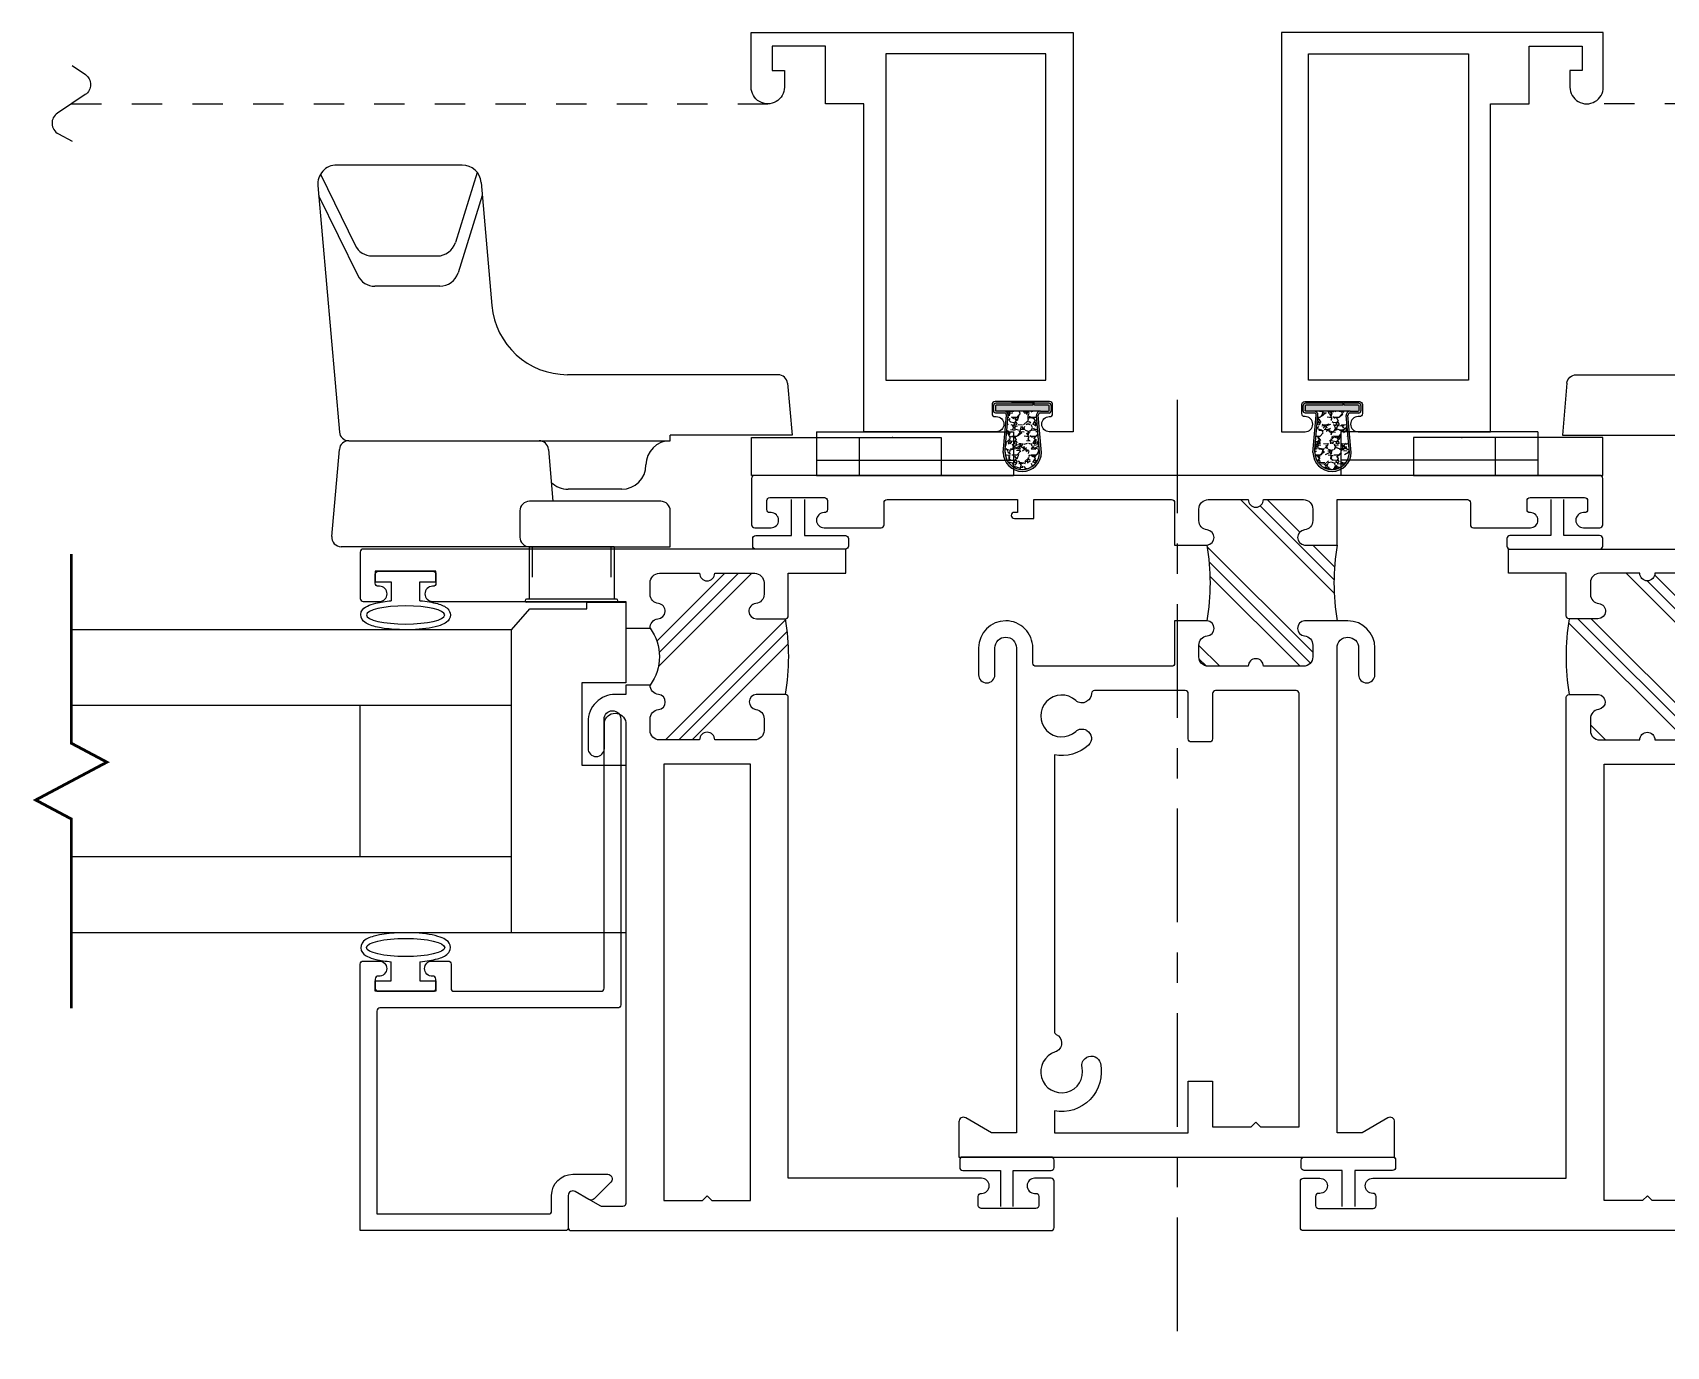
# Model space of a CAD drawing. Extents: x -7.4 to 79.9, y -10.6 to 40.1.
# Drawn here: x 16.34 to 21.73, y 11.44 to 15.78 of the extents above; entities that cross this region are included whole.
import ezdxf

# ---------------------------------------------------------------- set-up
doc = ezdxf.new("R2010")
doc.units = 0
doc.header["$LTSCALE"] = 0.25
doc.header["$MEASUREMENT"] = 0
for name, pattern in [('CENTER2', [1.125, 0.75, -0.125, 0.125, -0.125]), ('HIDDEN', [0.375, 0.25, -0.125]), ('HIDDEN2', [0.1875, 0.125, -0.0625])]:
    doc.linetypes.add(name, pattern=pattern)
doc.layers.get('0').update_dxf_attribs({"linetype": 'CONTINUOUS'})
for name, color, linetype in [('CENTERLINE', 40, 'CENTER2'), ('FRAME', 1, 'CONTINUOUS'), ('GLASS', 7, 'CONTINUOUS'), ('LOCK', 7, 'CONTINUOUS'), ('MAGNET', 3, 'CONTINUOUS'), ('MISC', 7, 'CONTINUOUS'), ('SCREEN', 92, 'CONTINUOUS'), ('TEXT', 7, 'CONTINUOUS'), ('VENT', 5, 'CONTINUOUS'), ('YK_GLASS_STOP', 5, 'CONTINUOUS')]:
    doc.layers.add(name, color=color, linetype=linetype)

# ---------------------------------------------------------------- blocks, each defined once
blk = doc.blocks.new('05P11-Z-BAR')
h = blk.add_hatch()
h.set_pattern_fill('PLAST', angle=45, style=0)
h.set_pattern_definition([(45, (-0.3846097068984409, -1.398661897411557e-07), (-0.1767766952966369, 0.1767766952966369), []), (45, (-0.4067067938105207, 0.02209694704589005), (-0.1767766952966369, 0.1767766952966369), []), (45, (-0.4288038807226, 0.04419403395796961), (-0.1767766952966369, 0.1767766952966369), [])])
h.paths.add_polyline_path([(0.006500012155301604, 1.119999860133819, -0.4142135623730743), (-0.01849998784469875, 1.144999860133807, -0.4142135623730742), (0.006500012155301604, 1.169999860133802), (0.006500012155301604, 1.301999860133803, 0.4142135623730952), (-0.02449998784470075, 1.332999860133806), (-0.06282234421639288, 1.332999860133806, 0.3831100821436012), (-0.09364389693920794, 1.305321288705233, -0.9477161429388272), (-0.1434999878446988, 1.307999860133805), (-0.1434999878446988, 1.402999860133806, 0.08732874840429862), (-0.3934999878446988, 1.402999860133806), (-0.3934999878446988, 1.307999860133804, -1), (-0.4434999878446995, 1.307999860133808, 0.3529846201391642), (-0.4733297908957237, 1.332999860133806), (-0.5124999878446985, 1.332999860133806, 0.4142135623730613), (-0.5434999878446973, 1.301999860133804), (-0.5434999878446973, 1.169999860133792, -0.4142135623730532), (-0.5184999878446952, 1.144999860133804, -0.4142135623730535), (-0.5434999878446973, 1.119999860133805), (-0.5434999878446956, 0.9879998601338011, 0.4142135623730853), (-0.5124999878446954, 0.9569998601338012), (-0.4741776314730153, 0.9569998601338008, 0.3831100821436243), (-0.4433560787501896, 0.9846784315623762, -0.8980265101338073), (-0.3936438969391802, 0.9846784315623749, 0.3831100821435955), (-0.3628223442163705, 0.9569998601338012, -0.3255772967541123), (-0.174499987844698, 0.9569998601338008, 0.3636339569096083), (-0.1434999878446988, 0.9819998601337991, -0.9477161429388691), (-0.09364389693920705, 0.9846784315623749, 0.3831100821436257), (-0.06282234421640132, 0.9569998601338012), (-0.02449998784469898, 0.9569998601338012, 0.4142135623730952), (0.006500012155301604, 0.9879998601338018)])
blk.add_line((-0.08650000000003644, 0.8769999999999882), (-0.08650000000003644, 0.8769999999999882))
for points in [[(-2.163499999999992, 2.279999999999987, -0.4142135623730951), (-2.153500000000002, 2.289999999999992), (-2.00050000000001, 2.289999999999992, -0.414213562373095), (-1.990500000000005, 2.279999999999987), (-1.990500000000019, 2.225999999999985, -0.9999999999999999), (-2.040500000000002, 2.225999999999985), (-2.040500000000002, 2.22999999999999, 0.414213562373095), (-2.050500000000007, 2.239999999999995), (-2.080500000000008, 2.239999999999995, 0.414213562373095), (-2.090500000000013, 2.22999999999999), (-2.090500000000013, 2.049999999999983, 0.4142135623730949), (-2.080500000000008, 2.039999999999992), (-2.050500000000007, 2.039999999999992, 0.414213562373095), (-2.040500000000002, 2.049999999999983), (-2.040500000000002, 2.050999999999988, -0.9999999999999999), (-1.990500000000005, 2.050999999999988), (-1.990500000000019, 1.412999999999968), (-0.4034999999999953, 1.412999999999968, -0.414213562373095), (-0.393499999999996, 1.402999999999985), (-0.3935000000012612, 1.306458842872245, -0.8888336095938596), (-0.4431522135836654, 1.305951034930174, 0.3772582045381307), (-0.4738993975682249, 1.33299999999997), (-0.5124999999999962, 1.33299999999997, 0.414213562373095), (-0.5434999999999879, 1.301999999999978), (-0.5435000000000021, 1.169999999999973, -0.9999999999999999), (-0.5435000000000021, 1.119999999999549), (-0.5434999999999879, 0.9879999999999707, 0.414213562373095), (-0.5124999999999962, 0.9569999999999648), (-0.4741776164002478, 0.9569999999999648, 0.3831087811484064), (-0.4433560787501905, 0.9846784315623718, -0.8980265101338769), (-0.3936438969391807, 0.9846784315623744, 0.3831100821435925), (-0.3628223442163709, 0.9569998601338008), (-0.3628223442163634, 0.8769999999999745), (-0.3934999999998494, 0.8769999999999851), (-0.393499999999726, 0.8420000000002545, -0.414213562374017), (-0.4834999999997152, 0.7519999999999811), (-0.571499999999979, 0.7519999999999811, -0.9999999999999999), (-0.571499999999979, 0.8059999999999832), (-0.4859999999997129, 0.8059999999999832, 0.8591549295774696), (-0.4859999999996987, 0.8769999999999776), (-2.073500000000017, 0.8769999999999811, 0.4142135623730951), (-2.083500000000008, 0.866999999999976), (-2.083500000000008, 0.7970333209967748, 0.1316524975873933), (-2.082160254037852, 0.7920333209967794), (-2.03450961894324, 0.7094999999999914, -0.5773534625289464), (-2.047500143700653, 0.6870000000006797), (-2.153500000000002, 0.6869999999999834, -0.414213562373095), (-2.163500000000007, 0.6969999999999885), (-2.163500000000007, 2.280000021861284)], [(-0.02450000000001085, 0.956999999999979, 0.414213562373095), (0.006499999999995065, 0.9879999999999707), (0.006499999999995065, 1.12000000000151, -0.9999999999999997), (0.006499999999995065, 1.169999999999973), (0.006499999999995065, 1.301999999999978, 0.414213562373095), (-0.02450000000001085, 1.332999999999984), (-0.06282235637103684, 1.332999999999984, 0.38311008214375), (-0.09364390909385012, 1.305321428571403, -0.9477161429392208), (-0.1434999999999964, 1.307999999999992), (-0.143499999999996, 1.402999999999984, -0.414213562373095), (-0.1334999999999966, 1.412999999999983), (0.006499999999995509, 1.412999999999997), (0.006499999999995509, 1.602999999999994), (0.0864999999999938, 1.602999999999994), (0.08650000000000801, 0.01000000000000512, -0.414213562373095), (0.0765000000000029, 0), (-0.0765000000000029, 0, -0.414213562373095), (-0.0864999999999938, 0.01000000000000512), (-0.0864999999999938, 0.06399999999999295, -0.9999999999999999), (-0.03650000000001086, 0.06399999999999295), (-0.03650000000001086, 0.06000000000000227, 0.414213562373095), (-0.02650000000000574, 0.04999999999999716), (0.003499999999995396, 0.04999999999999716, 0.414213562373095), (0.01350000000000051, 0.06000000000000227), (0.01350000000000051, 0.2399999999999949, 0.414213562373095), (0.003499999999995396, 0.25), (-0.02650000000000574, 0.25, 0.414213562373095), (-0.03650000000001086, 0.2399999999999949), (-0.03650000000001086, 0.2390000000000043, -0.9999999999999999), (-0.0864999999999938, 0.2390000000000043), (-0.08650000000003644, 0.8769999999999882), (-0.1744999878447051, 0.8769999999999742), (-0.1744999878446976, 0.9569998601338012, 0.3636339569096084), (-0.1434999878446988, 0.9819998601338, -0.9477161429388556), (-0.09364389693920705, 0.9846784315623751, 0.3831100821435591), (-0.06282234421640887, 0.9569998601338017), (-0.02449998784469898, 0.9569998601338014)]]:
    blk.add_lwpolyline(points, format="xyb")
blk.add_lwpolyline([(-2.063499999999998, 1.160499999999971), (-2.063499999999998, 1.287999999999982), (-0.6234999999999999, 1.287999999999968), (-0.6234999999999999, 1.001999999999967), (-2.063499999999998, 1.001999999999981), (-2.063499999999998, 1.129499999999965), (-2.048499999999998, 1.144999999999968)], close=True)
at = {"color": 7}
for centre, radius, start, end in [((-0.2685000000000084, 0.6380355958717443), 0.7751100177289135, 80.71952999972298, 99.28047000039282), ((-0.2686611660305345, 0.8277217441759068), 0.1599348578108211, 53.93185351632605, 126.0681464836738)]:
    blk.add_arc(centre, radius, start, end, dxfattribs=at)
blk = doc.blocks.new('05P02-T-BAR')
h = blk.add_hatch()
h.set_pattern_fill('PLAST', angle=45, style=0)
h.set_pattern_definition([(45, (0, 0), (-0.1767766952966369, 0.1767766952966369), []), (45, (-0.02209708691207961, 0.02209708691207961), (-0.1767766952966369, 0.1767766952966369), []), (45, (-0.04419417382415922, 0.04419417382415922), (-0.1767766952966369, 0.1767766952966369), [])])
h.paths.add_polyline_path([(0.006499999999959982, 1.119999999999976, -1), (0.006499999999959982, 1.169999999999987), (0.006499999999959982, 1.301999999999992, 0.4142135623730992), (-0.02449999999998909, 1.332999999999998), (-0.06282235637172562, 1.332999999999998, 0.3831100821433767), (-0.09364390909450807, 1.305321428571422, -0.8988675935343587), (-0.1433610343149528, 1.305367705793074, -0.08125796837272499), (-0.3936439090945214, 1.305321428571404, -0.8980265101337022), (-0.4433560909054668, 1.305321428571395, 0.3831100821436431), (-0.4741776436283089, 1.33299999999997), (-0.5124999999999886, 1.33299999999997, 0.4142135623730867), (-0.5434999999999945, 1.301999999999992), (-0.5434999999999945, 1.169999999999987, -1), (-0.5434999999999945, 1.119999999999976), (-0.5434999999999945, 0.9879999999999995, 0.4142135623730909), (-0.5124999999999886, 0.9569999999999936), (-0.4741776436283089, 0.9569999999999936, 0.3831100821435129), (-0.443356090905525, 0.9846785714285562, -0.8980265101339294), (-0.3936439090945214, 0.9846785714285602), (-0.3935356988920132, 0.8770176743706114, -0.08112931188780129), (-0.1436439090944668, 0.8769999999999811), (-0.1433560909055132, 0.8769999999999812), (-0.1433560909055132, 0.9846785714285602, -0.8980265101336861), (-0.09364390909456775, 0.9846785714285683, 0.3831100821436306), (-0.06282235637172562, 0.9569999999999936), (-0.02449999999998909, 0.9569999999999936, 0.4142135623730992), (0.006499999999959982, 0.9879999999999995)])
blk.add_line((-0.3936439090945214, 1.305321428571403), (-0.3936439090945214, 1.412999999999982))
for points in [[(-0.1433560909055132, 1.305321428571432, 0.8980265101338973), (-0.09364390909451004, 1.305321428571403, -0.3831100821435462), (-0.06282235637172562, 1.332999999999998), (-0.02449999999998909, 1.332999999999998, -0.4142135623730992), (0.006499999999959982, 1.301999999999992), (0.006499999999959982, 1.169999999999987, 1), (0.006499999999959982, 1.119999999999976), (0.006499999999959982, 0.9879999999999995, -0.4142135623730992), (-0.02449999999998909, 0.9569999999999936), (-0.06282235637172562, 0.9569999999999936, -0.3831100821435552), (-0.09364390909456688, 0.9846785714285602, 0.8980265101338323), (-0.1433560909055132, 0.9846785714285602), (-0.1433560909055132, 0.8769999999999811), (0.006499999999959982, 0.8769999999999811), (0.006499999999959982, 0.4469999999999743, -0.414213562373108), (-0.003500000000030923, 0.4369999999999834), (-0.07650000000001, 0.4369999999999834, 0.4142135623731015), (-0.08650000000000091, 0.4269999999999925), (-0.08650000000000091, 0.2389999999999759, 0.4142135623730924), (-0.06150000000002365, 0.2139999999999986), (-0.06150000000002365, 0.2139999999999986, 0.4142135623731002), (-0.03649999999998954, 0.2389999999999759), (-0.03649999999998954, 0.2399999999999807, -0.4142135623730951), (-0.02649999999999864, 0.2499999999999716), (0.003499999999974079, 0.25, -0.4142135623730951), (0.01349999999996498, 0.2399999999999807), (0.01349999999996498, 0.05999999999997385, -0.4142135623730885), (0.003499999999974079, 0.04999999999998295), (-0.02649999999999864, 0.04999999999998295, -0.4142135623730951), (-0.03649999999998954, 0.05999999999997385), (-0.03649999999998954, 0.06399999999999295, 0.4142135623730951), (-0.06150000000002365, 0.08899999999999864, 0.4142135623730898), (-0.08650000000000091, 0.06399999999999295), (-0.08650000000000091, 0.009999999999990905, 0.4142135623730951), (-0.07650000000001, 0), (0.07650000000001, 0, 0.4142135623730951), (0.08650000000000091, 0.009999999999990905), (0.08650000000000091, 2.798999999999978, 0.4142135623730951), (0.07650000000001, 2.808999999999997), (-0.07650000000001, 2.808999999999997, 0.4142135623730951), (-0.08650000000000091, 2.798999999999978), (-0.08650000000000091, 2.744999999999976, 0.4142135623731418), (-0.06150000000002365, 2.719999999999999), (-0.06150000000002365, 2.719999999999999, 0.4142135623730898), (-0.03649999999998954, 2.744999999999976), (-0.03649999999998954, 2.748999999999995, -0.4142135623731015), (-0.02649999999999864, 2.758999999999986), (0.003499999999974079, 2.758999999999986, -0.4142135623730951), (0.01349999999996498, 2.748999999999995), (0.01349999999996498, 2.568999999999988, -0.4142135623730885), (0.003499999999974079, 2.558999999999997), (-0.02649999999999864, 2.558999999999997, -0.4142135623731015), (-0.03649999999998954, 2.568999999999988), (-0.03649999999998954, 2.569999999999993, 0.4142135623730665), (-0.06150000000002365, 2.594999999999999), (-0.06150000000002365, 2.594999999999999, 0.414213562373056), (-0.08650000000000091, 2.569999999999993), (-0.08650000000000091, 2.381999999999977, 0.4142135623730625), (-0.07650000000001, 2.371999999999986), (-0.003500000000030923, 2.371999999999986, -0.4142135623731145), (0.006499999999959982, 2.361999999999995), (0.006499999999959982, 1.931999999999988), (-0.03550000000001319, 1.931999999999988), (-0.03550000000001319, 1.941999999999979, 1), (-0.055499999999995, 1.941999999999979), (-0.055499999999995, 1.877999999999986), (0.006499999999959982, 1.877999999999986), (0.006499999999959982, 1.423000000000002, -0.414213562373056), (-0.003500000000030923, 1.412999999999982), (-0.1433560909055132, 1.412999999999982)], [(-2.063500000000033, 1.287999999999982), (-2.063500000000033, 1.159999999999997), (-2.04849999999999, 1.144999999999982), (-2.063500000000033, 1.129999999999995), (-2.063500000000033, 1.001999999999981), (-0.6335000000000264, 1.001999999999981, 0.4142135623730951), (-0.6235000000000355, 1.012), (-0.6235000000000355, 1.277999999999992, 0.4142135623730951), (-0.6335000000000264, 1.287999999999982), (-0.7835000000000036, 1.287999999999982, -0.4142135623730951), (-0.7934999999999945, 1.297999999999973), (-0.7934999999999945, 1.357999999999976, -0.4142135623730951), (-0.7835000000000036, 1.367999999999995), (-0.6335000000000264, 1.367999999999995, 0.4142135623730951), (-0.6235000000000355, 1.377999999999986), (-0.6235000000000355, 1.677479552622373, 0.412738083371186), (-0.633449597943013, 1.687479425603243, -0.2665991227769084), (-0.6592791538855067, 1.702479044545697), (-0.6603274444194653, 1.704294737011622, -0.3266586561097042), (-0.6565143543344334, 1.739508453068709, 2.265177687242049), (-0.7584856456655871, 1.739508453068709, -0.3266586561097053), (-0.7546725555805551, 1.704294737011622), (-0.7557208461145137, 1.702479044545697, -0.5055706548712312), (-0.8037416898799847, 1.697126285499849, -0.2367460296593833), (-0.8362827628217246, 1.809999999999974), (-1.749397702211411, 1.809999999999974, 0.2982166266984762), (-1.75856285360129, 1.804000000000002, -0.2982166266984786), (-1.786058307770986, 1.785999999999973), (-1.78815488883896, 1.785999999999973, -0.3266586561096991), (-1.816744316463485, 1.806909090909073, 2.265177687242047), (-1.86772996212909, 1.718599362159608, -0.326658656109691), (-1.835327444419477, 1.704294737011622), (-1.834279153885518, 1.702479044545697, -0.5055706548712103), (-1.853653950454202, 1.658215394410746, -0.5388795343636857), (-2.011282762821736, 1.809999999999974), (-2.083500000000015, 1.809999999999974), (-2.083500000000015, 1.367999999999995), (-1.913499999999999, 1.367999999999995), (-1.913499999999999, 1.287999999999982)]]:
    blk.add_lwpolyline(points, format="xyb", close=True)
blk.add_lwpolyline([(-0.3936439090945214, 1.412999999999982), (-0.5335000000000036, 1.412999999999982, -0.4142135623731015), (-0.5434999999999945, 1.422999999999973), (-0.5434999999999945, 1.870999999999981, -0.4142135623730951), (-0.5335000000000036, 1.880999999999972), (-0.4830000000000041, 1.880999999999972, 0.4142135623731045), (-0.3935000000000173, 1.970499999999987, 0.4142135623730906), (-0.4830000000000041, 2.059999999999974), (-0.5715000000000146, 2.059999999999974, 0.4142135623731046), (-0.5985000000000014, 2.032999999999987), (-0.5985000000000014, 2.032999999999987, 0.4142135623730712), (-0.5715000000000146, 2.006), (-0.4830000000000041, 2.005999999999972, -0.4142135623730804), (-0.4474999999999909, 1.970499999999987), (-0.4474999999999909, 1.970499999999987, -0.4142135623731134), (-0.4830000000000041, 1.934999999999974), (-2.083500000000015, 1.934999999999974), (-2.083500000000015, 2.01764617092752), (-2.034509618943275, 2.102499999999992, 0.5773502691896131), (-2.047500000000014, 2.124999999999972), (-2.163499999999999, 2.124999999999972), (-2.163499999999999, 1.405999999999977), (-2.163499999999999, 0.6869999999999834), (-2.047500000000014, 0.6869999999999834, 0.577350269189628), (-2.034509618943218, 0.7094999999999914), (-2.083500000000015, 0.7943538290724632), (-2.083500000000015, 0.8769999999999811), (-0.4830000000000041, 0.8769999999999811, -0.4142135623731023), (-0.4474999999999909, 0.8414999999999964, -0.4142135623730914), (-0.4830000000000041, 0.8059999999999832), (-0.5715000000000146, 0.8059999999999832, 0.4142135623730902), (-0.5985000000000014, 0.7789999999999964), (-0.5985000000000014, 0.7789999999999964, 0.4142135623730877), (-0.5715000000000146, 0.7519999999999811), (-0.4830000000000041, 0.7519999999999811, 0.4142135623730919), (-0.3935000000000173, 0.8414999999999964), (-0.3936439090945214, 0.9846785714285602, 0.8980265101338556), (-0.4433560909055245, 0.9846785714285602, -0.3831100821435501), (-0.4741776436283089, 0.9569999999999936), (-0.5124999999999886, 0.9569999999999936, -0.4142135623730909), (-0.5434999999999945, 0.9879999999999995), (-0.5434999999999945, 1.119999999999976, 1.000000000000013), (-0.5434999999999945, 1.169999999999987), (-0.5434999999999945, 1.301999999999992, -0.4142135623730866), (-0.5124999999999886, 1.33299999999997), (-0.4741776436283089, 1.33299999999997, -0.3831100821435665), (-0.4433560909054677, 1.305321428571403, 0.89802651013385), (-0.3936439090945214, 1.305321428571403)], format="xyb")
at = {"color": 7}
for centre, start, end in [((-0.268643909094493, 2.070285832699929), 260.7195299997232, 279.2804700002727), ((-0.268643909094493, 0.1120355958714558), 80.71952999972734, 99.28047000027681)]:
    blk.add_arc(centre, 0.7751100177289135, start, end, dxfattribs=at)
blk = doc.blocks.new('05P09-1in_GLASS_STOP')
for p, q in [((-1.338499999999972, 0.2499999999999649), (-1.373499999999954, 0.2499999999999649)), ((-1.373499999999954, 0.2499999999999649), (-1.373499999999954, 0.04999999999996563)), ((-1.338499999999972, 0.1974999999999594), (-1.338499999999972, 0.2499999999999649)), ((-0.02150000000005881, 0.1974999999999594), (-0.02150000000005881, 0.2499999999999649)), ((-0.02150000000005881, 0.2499999999999649), (0.01349999999992357, 0.2499999999999649)), ((0.01349999999992357, 0.2499999999999649), (0.01349999999992357, 0.04999999999996563)), ((-1.275853779249904, 0.1974999999999593), (-1.338499999999972, 0.1974999999999594)), ((-0.08414622075012657, 0.1974999999999593), (-0.02150000000005881, 0.1974999999999594)), ((-1.338499999999972, 0.04999999999996563), (-1.338499999999972, 0.1024999999999676)), ((-1.338499999999972, 0.1024999999999676), (-1.275826462603502, 0.1024999999999676)), ((-0.02150000000005881, 0.1024999999999676), (-0.08417353739652866, 0.1024999999999676)), ((-0.02150000000005881, 0.04999999999996563), (-0.02150000000005881, 0.1024999999999676)), ((-1.373499999999954, 0.04999999999996563), (-1.338499999999972, 0.04999999999996563)), ((0.01349999999992357, 0.04999999999996563), (-0.02150000000005881, 0.04999999999996563))]:
    blk.add_line(p, q)
blk.add_lwpolyline([(-2.034509618943189, 0.709499999999962, -0.5773502691896282), (-2.047499999999956, 0.6869999999999622), (-2.153499999999957, 0.6869999999999586, 0.414213562373095), (-2.163499999999956, 0.6769999999999589), (-2.163499999999952, -4.074843838788075e-14), (-1.283499999999953, -3.430263807677984e-14, 0.414213562373095), (-1.273499999999953, 0.009999999999965483), (-1.273499999999953, 0.06249999999996569, 0.414213562373095), (-1.298499999999954, 0.08749999999996562, 0.4353107658766602), (-1.323436142935254, 0.06071428571425298, -0.4353107658766482), (-1.333410600109447, 0.04999999999996331), (-1.363499999999954, 0.04999999999996465, -0.414213562373095), (-1.373499999999954, 0.05999999999996444), (-1.373499999999955, 0.2399999999999662, -0.414213562373069), (-1.363499999999955, 0.2499999999999662), (-1.333410600109449, 0.2499999999999673, -0.4353107658766483), (-1.323436142935256, 0.2392857142856776, 0.4353107658766491), (-1.298499999999954, 0.2124999999999652, 0.4142135623730846), (-1.273499999999955, 0.2374999999999657), (-1.273499999999956, 0.289999999999966, 0.414213562373095), (-1.283499999999956, 0.2999999999999657), (-1.363499999999955, 0.2999999999999642, -0.414213562373095), (-1.373499999999955, 0.3099999999999637), (-1.373499999999959, 0.794999999999965, -0.414213562373095), (-1.363499999999959, 0.804999999999965), (-0.4744999999999564, 0.8049999999999712, 0.414213562373095), (-0.4474999999999567, 0.8319999999999715), (-0.4474999999999567, 0.832999999999971, 0.4142135623730854), (-0.4744999999999568, 0.85999999999997), (-1.418499999999959, 0.8599999999999642, 0.414213562373095), (-1.428499999999958, 0.8499999999999642), (-1.428499999999953, 0.06499999999996213, -0.414213562373095), (-1.438499999999952, 0.05499999999996234), (-2.108499999999953, 0.05499999999995939), (-2.108499999999957, 0.6219999999999614, -0.414213562373095), (-2.098499999999957, 0.6319999999999611), (-2.047499999999955, 0.6319999999999616, 0.4142135623730913), (-1.977499999999956, 0.7019999999999622), (-1.977499999999958, 0.8169999999999606, 0.6681786379192891), (-2.003106601717757, 0.827606601717759), (-2.058106601631872, 0.7726066018036458, 0.3394542582338879), (-2.060490380987773, 0.7545000001151775)], format="xyb", close=True)
at = {"extrusion": (0, 0, -1)}
blk.add_ellipse((-1.2289291316869, 0.1499999999999634), major_axis=(0, 0.1291417834930815), ratio=0.2323028162423295, dxfattribs=at)
blk.add_ellipse((-0.1310708683131314, 0.1499999999999634), major_axis=(0, 0.1291417834930815), ratio=0.2323028162423295)
for points in [[(-1.275853779249904, 0.1974999999999593), (-1.273938190545398, 0.2192619323686303), (-1.270684808042259, 0.2391379696675815), (-1.262201438920193, 0.269069332635437), (-1.258215810358613, 0.2801243945857691), (-1.244533896504789, 0.293754654219429), (-1.237386552117176, 0.2980894733957157), (-1.2289291316869, 0.2980894733957157), (-1.218154655521283, 0.2980894733957157), (-1.210180854261304, 0.2915249131501246), (-1.200644199709614, 0.2792864122119093), (-1.19749161864533, 0.272415250409158), (-1.187316895189901, 0.243753269355699), (-1.182787928806263, 0.214756435282374), (-1.178223271315853, 0.1361969476708844), (-1.181539402396775, 0.08512002492507269), (-1.194225220223968, 0.03441686393291407), (-1.198335317857193, 0.0217742830980299), (-1.214405035745801, 0.004813679647900332), (-1.228191195667913, -0.0004377570690987098), (-1.249447038975437, 0.008139219907663503), (-1.254175250128936, 0.01589043658372705), (-1.262309161456975, 0.03183721654204369), (-1.265385380551637, 0.04115887258281616), (-1.271564316548104, 0.06650385090212958), (-1.274182688772433, 0.0838462754853849), (-1.275826462603502, 0.1024999999999675)], [(-0.08414622075012645, 0.1974999999999593), (-0.08606180945463304, 0.2192619323686303), (-0.08931519195777216, 0.2391379696675815), (-0.0977985610798382, 0.269069332635437), (-0.1017841896414173, 0.2801243945857691), (-0.115466103495242, 0.293754654219429), (-0.1226134478828547, 0.2980894733957157), (-0.1310708683131314, 0.2980894733957157), (-0.1418453444787475, 0.2980894733957157), (-0.149819145738727, 0.2915249131501246), (-0.159355800290417, 0.2792864122119093), (-0.1625083813547009, 0.272415250409158), (-0.1726831048101294, 0.243753269355699), (-0.1772120711937677, 0.214756435282374), (-0.1817767286841776, 0.1361969476708844), (-0.1784605976032558, 0.08512002492507269), (-0.1657747797760634, 0.03441686393291407), (-0.1616646821428381, 0.0217742830980299), (-0.1455949642542301, 0.004813679647900332), (-0.1318088043321184, -0.0004377570690987098), (-0.1105529610245942, 0.008139219907663503), (-0.1058247498710952, 0.01589043658372705), (-0.09769083854305549, 0.03183721654204369), (-0.09461461944839367, 0.04115887258281616), (-0.08843568345192698, 0.06650385090212958), (-0.08581731122759839, 0.0838462754853849), (-0.08417353739652866, 0.1024999999999675)]]:
    blk.add_open_spline(points, degree=3, knots=[5.075676406543776, 5.075676406543776, 5.075676406543776, 5.075676406543776, 5.596594853853209, 5.596594853853209, 6.055763188068042, 6.055763188068042, 6.283185307179586, 6.283185307179586, 6.283185307179586, 6.57291362589119, 6.57291362589119, 6.862641944602795, 6.862641944602795, 7.608886423721328, 7.608886423721328, 8.676450748970272, 8.676450748970272, 9.184339566121352, 9.184339566121352, 9.518241711648844, 9.518241711648844, 9.852143857176337, 9.852143857176337, 10.18604600270383, 10.18604600270383, 10.63143584422233, 10.63143584422233, 10.63143584422233, 10.63143584422233])
blk = doc.blocks.new('Screen Break Line')
at = {"layer": 'SCREEN'}
blk.add_lwpolyline([(0.1267672425076292, -0.002743002690042573), (0.0966503198508839, -0.04638059856228338, -0.5305913477462466), (0.03040808314428389, -0.04578868895731247), (-0.03040808314428389, 0.04578868895731247, 0.5672288515942128), (-0.09899510331010575, 0.0425370605804325), (-0.1232327574923708, -0.002743002690042573)], format="xyb", dxfattribs=at)
blk = doc.blocks.new('PO_STRIKE_PLATE')
at = {"layer": 'MISC'}
for p, q in [((0, 0), (3.552713678800501e-15, 0.6249999999999991)), ((3.552713678800501e-15, 0.6249999999999991), (0.1250000000000036, 0.6249999999999991)), ((0.1250000000000036, 0.6249999999999991), (0.1250000000000036, 0)), ((0.1250000000000036, 0.2699999999999996), (0, 0.2699999999999996)), ((0.1250000000000036, 0), (0, 0))]:
    blk.add_line(p, q, dxfattribs=at)
for p in [(0, 0.1599999999999993), (0.1250000000000036, 0.1599999999999993)]:
    blk.add_point(p, dxfattribs=at)
blk = doc.blocks.new('CAM_HANDLE')
for p, q in [((0.2980131915195727, 0.2907622597221025), (0.09463159575978608, 0.2729686757233143)), ((0.2899999999999991, 0.2900611963054782), (0.2237782185349992, 0.2577788285627998)), ((0.3074550419727942, 0.2885703313885841), (0.2487782185350014, 0.2599660451509482)), ((0, 0.1161875000000006), (0, 0.2714741523353972)), ((0.008493404240219604, 0.2792569234142386), (0.08036840424021818, 0.2729686757233143)), ((0.3150000000000013, 0.1715660874876486), (0.3150000000000048, 0.2751967175644188)), ((0.08750000000000213, 0.2651859046444729), (0.08750000000000213, 0)), ((0.2150000000000034, 0.1899867802653876), (0.2149999999999999, 0.2437338220277168)), ((0.240000000000002, 0.2459210386158652), (0.240000000000002, 0.1921739968535352)), ((0.308876598046254, 0.159162045421958), (0.2509642992054175, 0.1772602953309965)), ((0.2899999999999991, 0.1550611963054784), (0.2259642992054154, 0.1750730787428489)), ((0.3007368084804334, 0.1560005453299649), (0.1990527660782746, 0.1471043443582891)), ((0.02968750000000142, 0.1240000000000006), (0.0078125, 0.1240000000000006)), ((0, 0.1161875000000006), (0, 0)), ((0.03750000000000142, 0.0078125), (0.03750000000000142, 0.1161875000000006)), ((0.08036840424021818, 0.1004708081596526), (0.03750000000000142, 0.09672030876518711)), ((0.04750000000000298, 0.03999999999999915), (0.04750000000000298, 0.08420058844072464)), ((0.142000000000003, -0.08897828859934265), (0.142000000000003, 0.08484217572755526)), ((0, 0), (0.02968750000000142, 0)), ((0.08750000000000213, 0), (0.09199999999999875, 0)), ((0.09199999999999875, -0.1005115590726504), (0.09199999999999875, 0)), ((0.1348684042402155, -0.09676105967818494), (0.09199999999999875, -0.1005115590726504))]:
    blk.add_line(p, q)
for centre, radius, start, end in [((0.2993750000000048, 0.2751967175644188), 0.015625, 0, 94.99999999999858), ((0.0078125, 0.2714741523353972), 0.007812499999999637, 85, 179.9999999999993), ((0.07968750000000213, 0.2651859046444729), 0.0078125, 0, 85.00000000000061), ((0.09531250000000213, 0.2651859046444729), 0.007812499999999637, 95, 180.0000000000007), ((0.2306249999999999, 0.2437338220277168), 0.01562500000000003, 115.9887087733067, 180.0000000000012), ((0.255625000000002, 0.2459210386158652), 0.01562500000000003, 115.9887087733067, 180.0000000000012), ((0.2306250000000034, 0.1899867802653876), 0.015625, 180, 252.6453836210816), ((0.255625000000002, 0.1921739968535352), 0.015625, 180, 252.6453836210831), ((0.2993750000000013, 0.1715660874876486), 0.01562500000000016, 274.9999999999998, 2.035554996136651e-13), ((0.204500000000003, 0.08484217572755526), 0.06249999999999959, 94.99999999999815, 179.9999999999996), ((0.0078125, 0.1161875000000006), 0.0078125, 90, 180), ((0.02968750000000142, 0.1161875000000006), 0.0078125, 0, 90), ((0.07968750000000213, 0.1082535792384949), 0.007812499999999637, 275, 1.526666247102488e-13), ((0.06750000000000256, 0.08420058844072464), 0.01999999999999996, 136.0324787556993, 180), ((0.06750000000000256, 0.03999999999999915), 0.01999999999999957, 180, 270), ((0.06750000000000256, 0), 0.01999999999999957, 0, 90), ((0.02968750000000142, 0.0078125), 0.0078125, 270, 359.9999999999991), ((0.134187500000003, -0.08897828859934265), 0.007812499999999637, 275, 1.373999622392239e-12)]:
    blk.add_arc(centre, radius, start, end)
blk = doc.blocks.new('A$C4B057A47')
at = {"layer": 'MAGNET'}
for p, q in [((1.495754275993022e-07, 0.1440000135831312), (1.495754275993022e-07, 1.358312928800842e-08)), ((1.495754275993022e-07, 0.1440000135831312), (0.6500001495754262, 0.1440000135831312)), ((0.6500001495754262, 0.1440000135831312), (0.6500001495754262, 1.358312928800842e-08)), ((1.495754275993022e-07, 0.05000001358313), (0.6500001495754262, 0.05000001358313)), ((1.495754275993022e-07, 1.358312928800842e-08), (0.6500001495754262, 1.358312928800842e-08))]:
    blk.add_line(p, q, dxfattribs=at)
blk = doc.blocks.new('A$C3E2104E7')
at = {"layer": 'SCREEN'}
blk.add_lwpolyline([(0.02490016478563462, 0.1033195725520102), (0.02510016478564125, 0.1033195725520102, -0.414213562373095), (0.05000016478564362, 0.07841957255200782), (0.05000016478564362, 0.07731957255199973, 0.4142135623730949), (0.06000016478563452, 0.06731957255200882), (0.09000016478560724, 0.06731957255200882, 0.414213562373095), (0.100000164785655, 0.07731957255199973), (0.100000164785655, 0.2573195725520065, 0.414213562373095), (0.09000016478560724, 0.2673195725519975), (0.06000016478563452, 0.2673195725519975, 0.414213562373095), (0.05000016478564362, 0.2573195725520065), (0.05000016478564362, 0.2532195725520126, -0.4142135623730951), (0.02510016478564125, 0.2283195725520102), (0.02490016478563462, 0.2283195725520102, -0.4142135623730949), (1.647856322506414e-07, 0.2532195725520126), (1.647856322506414e-07, 0.6904999818689532), (1.082515027650786, 0.6904999818689532), (1.082515027650786, 0.8174999818689628), (1.272515027650783, 0.8174999818689628), (1.272515027650783, 0.9924999818689457), (1.192515027650785, 0.9924999818689457), (1.192515027650785, 0.9524999818689537), (1.137515027650792, 0.9524999818689821, -1.00000000000013), (1.137515027650792, 1.062499981868967), (1.317515027650785, 1.062499981868967), (1.317515027650785, -1.81310326752282e-08), (1.647856322506414e-07, -1.81310326752282e-08), (1.647856322506414e-07, 0.07841957255200782, -0.414213562373095)], format="xyb", close=True, dxfattribs=at)
blk.add_lwpolyline([(1.247515027650699, 0.08999998186891389), (1.247515027650699, 0.6174999818689173), (0.1700001647855416, 0.6174999818689173), (0.1700001647855416, 0.08999998186888547)], close=True, dxfattribs=at)
blk = doc.blocks.new('*U143')
h = blk.add_hatch(color=7)
h.dxf.hatch_style = 1
h.paths.add_polyline_path([(-0.06244228641652898, 0.1619882729286112), (-0.0520159362549512, 0.03959539549218635, -0.4393819219709624), (-0.05899056916341916, 0.03200000000000003), (-0.08744328750798944, 0.03199999999999958, 0.414213562373092), (-0.09444328750798936, 0.02499999999999958), (-0.09444328750798936, 0.006999999999999534, 0.4142135623730894), (-0.08744328750798935, -3.33066907387547e-16), (-0.04044228750799125, 0), (-0.03444328750798856, -0.0060000000000002), (0.03555771249200922, -0.0060000000000002), (0.03555771249200923, -2.775557561562891e-17), (-0.03444328750798852, 0), (-0.04044228750799118, 0.005999999999999645), (-0.08494328750798986, 0.005999999999999617, -0.4142135623730941), (-0.08844328750798985, 0.00949999999999962), (-0.08844328750798985, 0.02249999999999991, -0.414213562373071), (-0.08494328750798988, 0.02599999999999963), (-0.05899056916341897, 0.02600000000000002, 0.4393819219709506), (-0.04603767947626435, 0.0401057344854886), (-0.05644207855980712, 0.1619858380355864, -1.000618141417038), (0.05755671249201022, 0.160705716355984), (0.05755671249201023, 0.152869), (0.04705771705673792, 0.03901089416962103, 0.414459032046027), (0.06005771249200897, 0.02599999999999977), (0.08605771249200875, 0.02599999999999963, -0.4142135623730931), (0.08955771249200875, 0.02249999999999963), (0.08955771249200878, 0.009499999999999814, -0.4142135623731137), (0.08605771249200878, 0.005999999999999589), (-0.03444328750798853, 0.005999999999999645), (-0.03444328750798853, 0), (0.0885567124920108, -3.33066907387547e-16, 0.4142135623730951), (0.09555671249201081, 0.006999999999999673), (0.09555671249201081, 0.02499999999999974, 0.4142135623730885), (0.0885567124920108, 0.03199999999999958), (0.06005771249200895, 0.03199999999999983, -0.4142135623729288), (0.05305771249200897, 0.0389999999999959), (0.0635577124920091, 0.1620000000000135, 1.000093076325736)])
h = blk.add_hatch()
h.set_pattern_fill('GRAVEL', scale=0.0625)
h.set_pattern_definition([(228.012787504, (-0.01399056916341923, 0.08849999999999991), (-0.5000000000000039, -0.5625000000000002), [0.0084085, -0.8324430029421062]), (184.969740728, (-0.01961556916341944, 0.08224999999999982), (0.7499999999999984, 0.06250000000000219), [0.01442925, -1.428495297576875]), (132.510447078, (-0.03399056916341969, 0.08099999999999985), (0.6250000000000073, -0.6874999999999916), [0.01017425, -1.007252037256231]), (267.273689006, (-0.05836556916341973, 0.06537499999999985), (0.06250000000000151, 1.250000000000001), [0.013139875, -1.300847377601812]), (292.833654178, (-0.0589905691634196, 0.0522499999999998), (-0.3124999999999993, 0.7500000000000018), [0.0128846875, -1.275585820505518]), (357.273689006, (-0.05399056916341971, 0.04037499999999983), (-1.250000000000001, 0.0625000000000016), [0.013139875, -1.300847377601812]), (37.6942404667, (-0.04086556916341966, 0.03974999999999984), (-0.8124999999999999, -0.6249999999999983), [0.0173768125, -1.72030303430725]), (72.2553283749, (-0.02711556916341973, 0.05037499999999973), (0.4375000000000017, 1.375), [0.01640549999999999, -1.624145093550837]), (121.429565615, (-0.02211556916341983, 0.06599999999999973), (-0.5000000000000012, 0.8124999999999992), [0.013184375, -1.305254569358062]), (175.236358309, (-0.0289905691634198, 0.07724999999999971), (0.687499999999999, -0.06250000000000237), [0.015052, -0.7375476611745188]), (222.397437798, (-0.04399056916341948, 0.0784999999999999), (-0.7499999999999977, -0.6874999999999982), [0.0194655, -1.927085937799681]), (138.814074834, (0.003509430836579952, 0.06474999999999975), (-0.4375000000000021, 0.375), [0.006643812499999998, -0.6577403007959185]), (171.46923439, (-0.001490569163419941, 0.06912499999999977), (0.8124999999999999, -0.1249999999999997), [0.0126398125, -1.251344463509813]), (225, (-0.01399056916341923, 0.07099999999999984), (-6.938893903907228e-18, -0.06249999999999581), [0.0088388125, -0.07954953514831875]), (203.198590514, (-0.01836556916341969, 0.0784999999999999), (0.3124999999999993, 0.1249999999999985), [0.004759875, -0.4712259441164938]), (291.801409486, (-0.02274056916341927, 0.07662499999999983), (-0.06249999999998024, 0.1875000000000064), [0.0067314375, -0.3298413629459063]), (30.96375653209999, (-0.02024056916341976, 0.07037499999999974), (0.1875000000000033, 0.1249999999999987), [0.0109330625, -0.3535014309278312]), (161.565051177, (-0.01086556916341941, 0.07599999999999973), (0.1250000000000007, -0.06249999999999854), [0.007905687499999998, -0.1897366662605249]), (16.389540334, (-0.0589905691634196, 0.07662499999999983), (0.6249999999999979, 0.1875000000000027), [0.011075, -1.096427821666837]), (70.3461759419, (-0.0483655691634195, 0.07974999999999988), (-0.2500000000000763, -0.6875000000002123), [0.0092913125, -0.9198379842074375]), (293.198590514, (-0.01086556916341941, 0.08849999999999991), (-0.1249999999999982, 0.3124999999999994), [0.0095196875, -0.4664661316164938]), (343.610459666, (-0.007115569163419266, 0.07974999999999988), (-0.6249999999999979, 0.1875000000000027), [0.011075, -1.096427821666812]), (339.44395478, (-0.0589905691634196, 0.03787499999999977), (-0.3125000000000023, 0.1250000000000015), [0.01068, -0.5233202340823435]), (294.775140569, (-0.04899056916341982, 0.03412499999999985), (-0.3125000000000003, 0.6875000000000001), [0.008948625, -0.88591519145475]), (66.8014094864, (-0.01024056916341998, 0.0259999999999998), (0.1249999999999988, 0.3124999999999981), [0.0095196875, -0.4664661316164938]), (17.3540246363, (-0.006490569163419835, 0.03474999999999984), (-0.8124999999999986, -0.2499999999999977), [0.0104769375, -1.03721397589]), (69.44395478040002, (-0.04086556916341966, 0.0259999999999998), (-0.1250000000000004, -0.3124999999999972), [0.005339999999999998, -0.5286602340823435]), (101.309932474, (-0.01399056916341923, 0.0259999999999998), (-0.06249999999999774, 0.2500000000000008), [0.003186875, -0.31550184459955]), (165.963756532, (-0.01461556916341955, 0.02912499999999985), (0.1874999999999974, -0.06250000000000008), [0.0128846875, -0.2448094141011063]), (186.009005957, (-0.02711556916341973, 0.03224999999999978), (0.6250000000000029, 0.06249999999999895), [0.011940625, -1.182120198408925]), (303.690067526, (-0.02024056916341976, 0.06474999999999975), (-0.0624999999999992, 0.1249999999999991), [0.009013874999999996, -0.2163330797165]), (353.157226587, (-0.01524056916341987, 0.05724999999999991), (1.062500000000001, -0.1250000000000033), [0.015737125, -1.557972664001769]), (60.9453959009, (0.0003844308365801297, 0.05537499999999984), (-0.2499999999999985, -0.4374999999999986), [0.006434749999999999, -0.6370421338116875]), (90, (0.003509430836579952, 0.06099999999999983), (-0.06249999999999999, 0.0625), [0.00375, -0.05875]), (120.256437164, (-0.02836556916341948, 0.03412499999999985), (0.2500000000000006, -0.4375000000000005), [0.00868275, -0.8595949993406126]), (48.01278750420001, (-0.03274056916341994, 0.0416249999999998), (0.5, 0.5624999999999984), [0.016817, -0.8240345029421061]), (0, (-0.02149056916341952, 0.05412499999999987), (0.0625, 0.0625), [0.01625, -0.04625]), (325.3048464690001, (-0.005240569163419195, 0.05412499999999987), (0.6250000000000087, -0.4374999999999891), [0.009882124999999997, -0.9783296438026248]), (254.054604099, (0.00288443083658052, 0.04849999999999988), (-0.06250000000000236, -0.2500000000000003), [0.009100125, -0.4459067430800313]), (207.645975364, (0.0003844308365801297, 0.03974999999999984), (-1.187499999999997, -0.625000000000003), [0.0148165625, -1.466842136391212]), (175.42607874, (-0.01274056916341948, 0.03287499999999977), (-0.8124999999999971, 0.06250000000000008), [0.0156749375, -1.551817087998056])])
h.paths.add_polyline_path([(-0.04603767947626435, 0.0401057344854886, -0.439381921970955), (-0.05899056916341917, 0.02600000000000004), (0.06005771249200896, 0.02599999999999981, -0.4144590320460285), (0.04705771705673792, 0.03901089416962114), (0.05755671249201022, 0.152869), (0.05755671249201022, 0.1620562836440117, 1.088327733891048), (-0.05551481832240441, 0.151123646683152)])
h = blk.add_hatch(color=7)
h.dxf.hatch_style = 1
h.paths.add_polyline_path([(0.08605771249200878, 0.00599999999999962, 0.4142135623730953), (0.08955771249200878, 0.009499999999999622), (0.08955771249200878, 0.02249999999999944, 0.4142135623731117), (0.08605771249200878, 0.02599999999999963), (-0.05894328750799005, 0.02599999999999991), (-0.08494328750798985, 0.02599999999999963, 0.4142135623730956), (-0.08844328750798985, 0.02249999999999963), (-0.08844328750798985, 0.009499999999999339, 0.4142135623730704), (-0.08494328750798986, 0.00599999999999962), (-0.04044228750799117, 0.005999999999999673), (-0.03444328750798853, 0), (-0.03444328750798853, 0.005999999999999671)])
for p, q in [((-0.062443287507989, 0.162), (-0.0519432875079886, 0.03899999999999981)), ((-0.05644328750798877, 0.162), (-0.04603767947626469, 0.04010573448548871)), ((0.06355771249200792, 0.162), (0.0530577124920093, 0.03899999999999981)), ((0.05755671249201022, 0.152869), (0.04705671249200982, 0.03899999999999981)), ((0.05755671249201022, 0.1607619999999993), (0.05755671249201022, 0.152869)), ((-0.09444328750798903, 0.006999999999999673), (-0.09444328750798903, 0.02499999999999958)), ((-0.0884432875079888, 0.02249999999999963), (-0.0884432875079888, 0.00949999999999962)), ((-0.08744328750798935, 0.0319999999999997), (-0.05894328750799005, 0.0319999999999997)), ((-0.08744328750798935, 0), (-0.04044228750799128, 0)), ((-0.05899056916341916, 0.02600000000000002), (-0.08494328750798985, 0.02599999999999991)), ((-0.08494328750798985, 0.005999999999999783), (-0.04044228750799128, 0.005999999999999672)), ((-0.05894328750799005, 0.02599999999999991), (0.08605771249200878, 0.02599999999999991)), ((-0.03444328750798853, 0), (-0.04044228750799128, 0.005999999999999783)), ((-0.03444328750798853, -0.006000000000000227), (-0.04044228750799128, 0)), ((-0.03444328750798853, 0.005999999999999672), (0.08605771249200878, 0.005999999999999783)), ((-0.03444328750798853, 0), (-0.03444328750798853, 0.005999999999999783)), ((-0.03444328750798853, 0), (0.0885567124920108, 0)), ((0.03555771249200923, -0.006000000000000227), (0.03555771249200923, 0)), ((0.06005771249200897, 0.0319999999999997), (0.0885567124920108, 0.0319999999999997)), ((0.0895577124920095, 0.00949999999999962), (0.0895577124920095, 0.02249999999999963)), ((0.09555671249201048, 0.02499999999999958), (0.09555671249201048, 0.006999999999999673)), ((0.03555771249200923, -0.006000000000000227), (-0.03444328750798853, -0.006000000000000227))]:
    blk.add_line(p, q)
for centre, radius, start, end in [((0.0005577124920090881, 0.162), 0.063, 0, 180), ((0.0005577124920090881, 0.1613809999999997), 0.057003, 359.37793, 179.377914), ((-0.08744328750798935, 0.02499999999999958), 0.007, 90.00000000000001, 180.000015), ((-0.08744328750798935, 0.006999999999999673), 0.007, 180, 270), ((-0.08494328750798985, 0.02249999999999963), 0.0035, 90.00000000000001, 179.999985), ((-0.08494328750798985, 0.00949999999999962), 0.0035, 180, 270), ((-0.05899056916341916, 0.03900000000000003), 0.013, 270, 4.879273783006067), ((-0.05899056916341916, 0.03900000000000003), 0.007000000000000001, 270, 4.879273783006067), ((0.06005771249200897, 0.03899999999999981), 0.013, 180, 270), ((0.06005771249200897, 0.03899999999999981), 0.007, 180, 270.000061), ((0.08605771249200878, 0.00949999999999962), 0.0035, 270, 0), ((0.0885567124920108, 0.006999999999999673), 0.007, 270, 0)]:
    blk.add_arc(centre, radius, start, end)
at = {"extrusion": (0, 0, -1)}
for centre, radius, end in [((-0.08605771249200878, 0.02249999999999963), 0.0035, 180.000015), ((-0.0885567124920108, 0.02499999999999958), 0.007, 179.999985)]:
    blk.add_arc(centre, radius, 90.00000000000001, end, dxfattribs=at)

msp = doc.modelspace()

# ---------------------------------------------------------------- linework, layer by layer
at = {"color": 7}
for p, q in [((18.25505150667127, 14.08189788033847), (17.97455150667127, 14.08189788033847)), ((17.97455150667127, 14.08189788033847), (17.97455150667127, 13.90889788033846)), ((18.25505150667127, 14.08189788033847), (18.25505150667127, 13.90889788033846)), ((18.26280150667127, 13.90889788033846), (17.96680150667127, 13.90889788033846)), ((18.26280150667127, 13.89889788033847), (17.96680150667127, 13.89889788033847))]:
    msp.add_line(p, q, dxfattribs=at)
at = {"color": 7, "linetype": 'HIDDEN2', "ltscale": 0.25}
for p, q in [((17.98455150667127, 14.08189788033847), (17.98455150667127, 13.90889788033846)), ((18.24505150667127, 14.08189788033847), (18.24505150667127, 13.90889788033846))]:
    msp.add_line(p, q, dxfattribs=at)
at = {"color": 7}
for centre, start, end in [((17.96680150667127, 13.90389788033847), 90, 270), ((18.26280150667127, 13.90389788033847), 270, 90)]:
    msp.add_arc(centre, 0.004999999999999893, start, end, dxfattribs=at)
at = {"layer": 'CENTERLINE', "ltscale": 2}
msp.add_line((20.11378765984282, 14.56739788033846), (20.11378765984281, 11.44239788033846), dxfattribs=at)
at = {"layer": 'GLASS'}
for p, q in [((17.91728765237195, 13.80782629675258), (16.46401356168315, 13.80782629675258)), ((17.91728765237195, 12.80782629675258), (17.91728765237195, 13.80782629675258)), ((17.91728765237195, 13.55782629675258), (16.46401356168315, 13.55782629675258)), ((17.41728765237195, 13.05782629675258), (17.41728765237195, 13.55782629675258)), ((17.91728765237192, 13.05782629675258), (16.46401356168315, 13.05782629675258)), ((17.91728765237192, 12.80782629675258), (16.46401356168316, 12.80782629675258))]:
    msp.add_line(p, q, dxfattribs=at)
at = {"layer": 'GLASS', "const_width": 0.009398496239999998}
msp.add_lwpolyline([(16.4640135718407, 12.55782629675258), (16.46401356168316, 13.18331435889198), (16.34653235868315, 13.24582032782229), (16.58149476468314, 13.37083226568291), (16.46401356168316, 13.43333823461322), (16.46401356168316, 14.05782629675258)], dxfattribs=at)
at = {"layer": 'MISC', "linetype": 'Continuous'}
for points in [[(18.88340757625841, 14.23745797551742), (18.88340757625841, 14.11899272563363), (19.01864598406818, 14.11899272563363, -0.4142135623730948), (19.02864598406817, 14.10899272563364), (19.02864598406817, 14.08432629675263, -0.4142135623730935), (19.01864598406818, 14.07432629675264), (18.72268605670551, 14.07432629675264, -0.4142135623730963), (18.71268605670551, 14.08432629675263), (18.71268605670551, 14.10899272563364, -0.4142135623730955), (18.72268605670551, 14.11899272563363), (18.84110993267226, 14.11899272563363), (18.84110993267226, 14.23745797551742)], [(21.34716774342716, 14.23745797551742), (21.34716774342716, 14.11899272563363), (21.21192933561739, 14.11899272563363, 0.4142135623730948), (21.2019293356174, 14.10899272563364), (21.2019293356174, 14.08432629675263, 0.4142135623730935), (21.21192933561739, 14.07432629675264), (21.50788926298006, 14.07432629675264, 0.4142135623730963), (21.51788926298006, 14.08432629675263), (21.51788926298006, 14.10899272563364, 0.4142135623730955), (21.50788926298006, 14.11899272563363), (21.38946538701331, 14.11899272563363), (21.38946538701331, 14.23745797551742)], [(19.57290001643681, 11.90426620157379), (19.57290001643681, 12.02273145145747), (19.69752917030734, 12.02273145145747, 0.4142135623730948), (19.70752917030733, 12.03273145145747), (19.70752917030733, 12.05739788033847, 0.4142135623730935), (19.69752917030734, 12.06739788033846), (19.40597321898016, 12.06739788033846, 0.4142135623730963), (19.39597321898017, 12.05739788033847), (19.39597321898017, 12.03273145145747, 0.4142135623730955), (19.40597321898016, 12.02273145145747), (19.53060237285066, 12.02273145145747), (19.53060237285066, 11.90426620157379)], [(20.65767530324876, 11.90426620157379), (20.65767530324876, 12.02273145145747), (20.53304614937823, 12.02273145145747, -0.4142135623730948), (20.52304614937824, 12.03273145145747), (20.52304614937824, 12.05739788033847, -0.4142135623730935), (20.53304614937823, 12.06739788033846), (20.82460210070541, 12.06739788033846, -0.4142135623730963), (20.8346021007054, 12.05739788033847), (20.8346021007054, 12.03273145145747, -0.4142135623730955), (20.82460210070541, 12.02273145145747), (20.69997294683491, 12.02273145145747), (20.69997294683491, 11.90426620157379)]]:
    msp.add_lwpolyline(points, format="xyb", dxfattribs=at)
msp.add_lwpolyline([(18.29428765237201, 13.90132629675264), (18.29428765237201, 13.6328986923964), (18.14872142430982, 13.6328986923964), (18.14872142430982, 13.36071842579628), (18.2942876523719, 13.36071842579628), (18.2942876523719, 12.80782629675258), (17.91728765237195, 12.80782629675258), (17.91728765237195, 13.80782629675258), (17.97736212256762, 13.87732629675264), (18.16520746990732, 13.87732629675264), (18.16520746990732, 13.90132629675264)], dxfattribs=at)
at = {"layer": 'SCREEN', "linetype": 'HIDDEN'}
for p, q in [((16.46401356168316, 15.54391274320364), (18.76253765984287, 15.54391274320364)), ((23.42265346146596, 15.54391274320363), (21.46503765984276, 15.54391274320363))]:
    msp.add_line(p, q, dxfattribs=at)
at = {"layer": 'TEXT'}
msp.add_line((18.16670747737822, 13.89889788033847), (18.29170747737822, 13.89889788033847), dxfattribs=at)

# ---------------------------------------------------------------- block references
at = {"rotation": 180}
for p in [(19.60327528165184, 14.5553978803385), (20.6254144630178, 14.5553978803385)]:
    msp.add_blockref('*U143', p, dxfattribs=at)
at = {"layer": 'FRAME', "rotation": 90}
msp.add_blockref('05P02-T-BAR', (21.51828765984281, 14.23089788033846), dxfattribs=at)
at = {"layer": 'LOCK', "yscale": 4, "zscale": 4}
for p, xscale, rotation in [((18.44055150667128, 14.08189788033847), 4, 90), ((21.78702381301436, 14.08189788033847), -4, 270)]:
    msp.add_blockref('CAM_HANDLE', p, dxfattribs=dict(at, xscale=xscale, rotation=rotation))
at = {"layer": 'SCREEN'}
for name, p, rotation in [('A$C3E2104E7', (19.77003764171183, 14.46139771555284), 90.00000000000001), ('Screen Break Line', (16.46401356168316, 15.54391274320364), 90)]:
    msp.add_blockref(name, p, dxfattribs=dict(at, rotation=rotation))
at = {"layer": 'SCREEN', "xscale": -1, "rotation": 270}
msp.add_blockref('A$C3E2104E7', (20.45753767797379, 14.46139771555284), dxfattribs=at)
at = {"layer": 'TEXT'}
msp.add_blockref('A$C4B057A47', (18.92328751026747, 14.31739786675534), dxfattribs=at)
at = {"layer": 'TEXT', "xscale": -1}
msp.add_blockref('A$C4B057A47', (21.30428780941817, 14.31739786675534), dxfattribs=at)
at = {"layer": 'TEXT', "rotation": 90}
msp.add_blockref('PO_STRIKE_PLATE', (19.33428765984281, 14.31739788033847), dxfattribs=at)
at = {"layer": 'TEXT', "xscale": -1, "rotation": 270}
msp.add_blockref('PO_STRIKE_PLATE', (20.89328765984283, 14.31739788033847), dxfattribs=at)
at = {"layer": 'VENT', "xscale": -1, "rotation": 270}
msp.add_blockref('05P11-Z-BAR', (17.41728765237202, 13.98782629675264), dxfattribs=at)
at = {"layer": 'VENT', "rotation": 90}
msp.add_blockref('05P11-Z-BAR', (22.81028766731356, 13.98782629675264), dxfattribs=at)
at = {"layer": 'YK_GLASS_STOP', "xscale": -1, "rotation": 270}
msp.add_blockref('05P09-1in_GLASS_STOP', (17.41728765237202, 13.98782629675265), dxfattribs=at)

doc.saveas('drawing.dxf')
